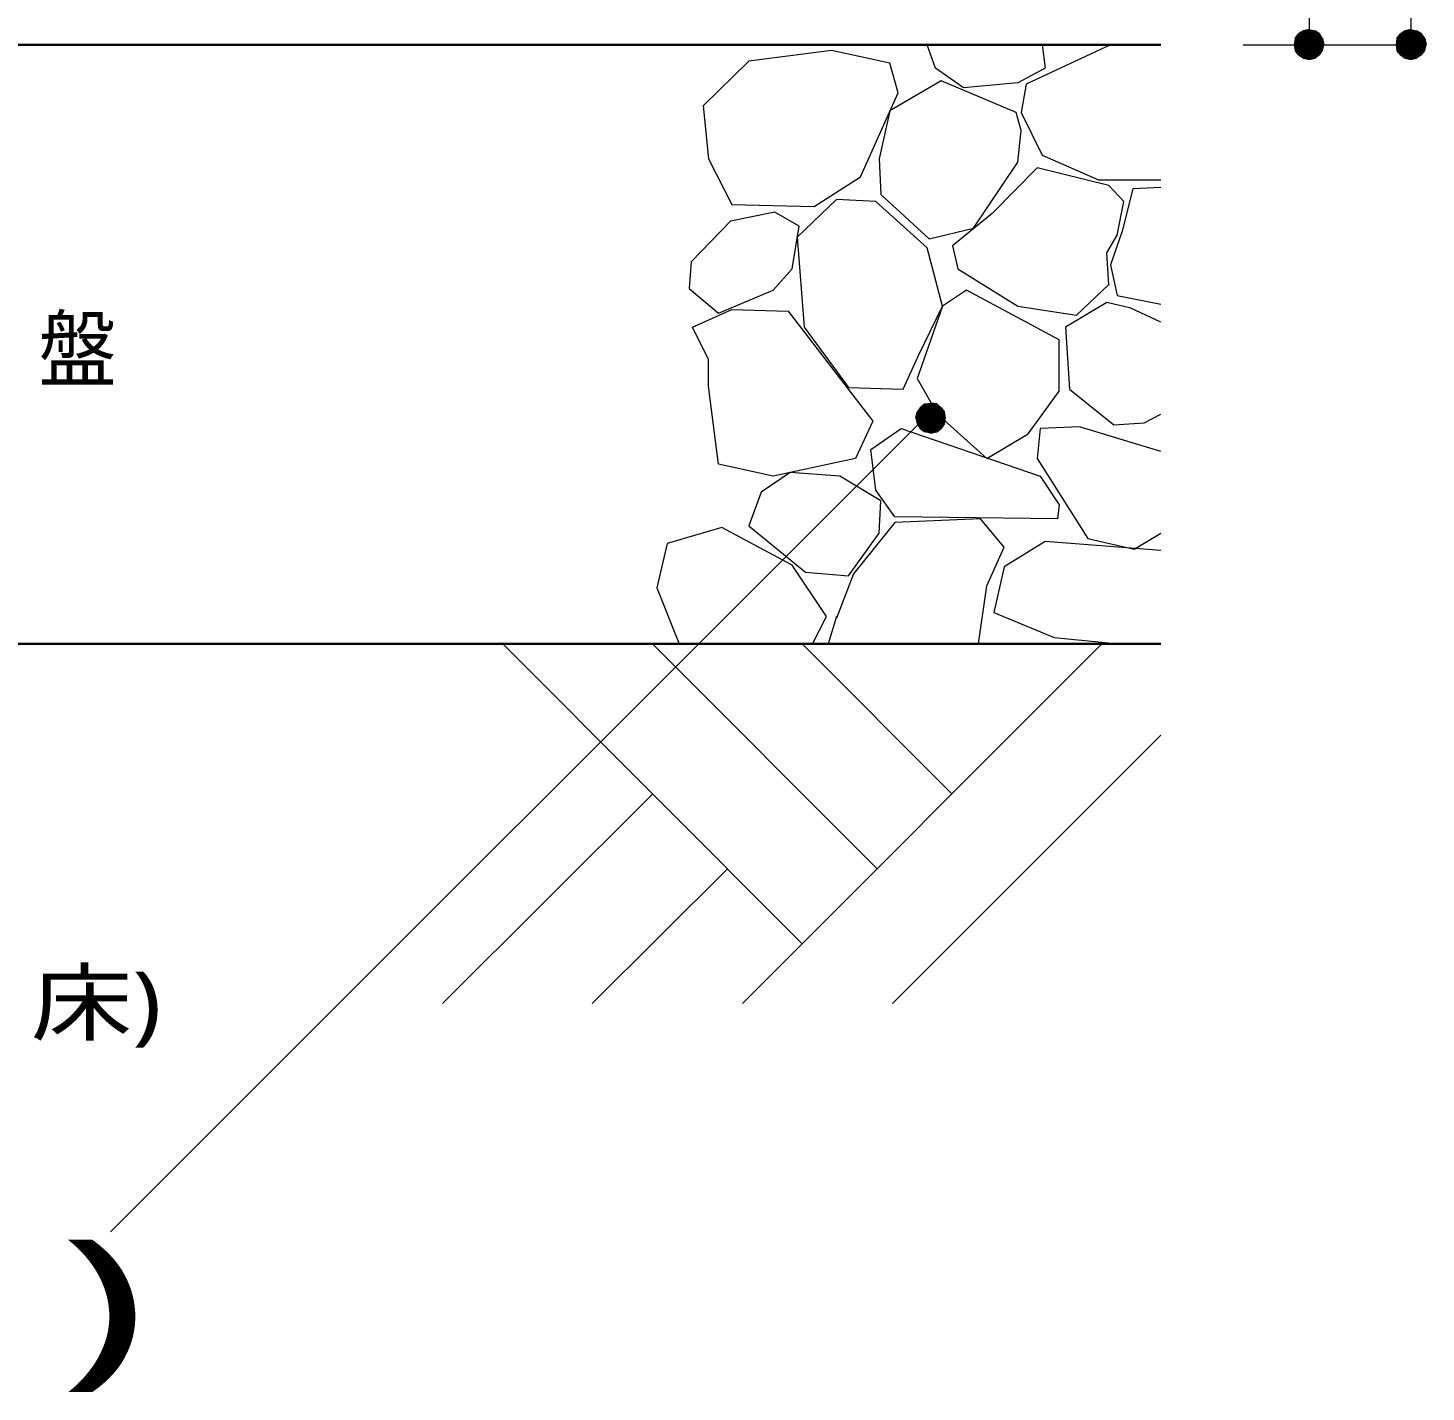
# Model space of a CAD drawing. Header units: millimetres. Extents: x 0 to 420, y 0 to 297.
# Drawn here: x 269.68 to 316.31, y 56.89 to 102.39 of the extents above; entities that cross this region are included whole.
import ezdxf
from ezdxf.enums import TextEntityAlignment as Align

# ---------------------------------------------------------------- set-up
doc = ezdxf.new("R2010")
doc.units = ezdxf.units.MM
doc.styles.add('kst32b', font='NotoSansJP-Variable.ttf')

msp = doc.modelspace()

# ---------------------------------------------------------------- hatches: boundary and pattern name
h = msp.add_hatch(color=7)
h.paths.add_polyline_path([(312.229, 102.298), (312.06, 102.193), (312.42, 101.833), (312.229, 102.298)])
h.paths.add_polyline_path([(312.06, 102.193), (312.42, 101.833), (311.954, 102.045), (312.06, 102.193)])
h.paths.add_polyline_path([(312.42, 101.833), (311.954, 102.045), (311.912, 101.833), (312.42, 101.833)])
h = msp.add_hatch(color=7)
h.paths.add_polyline_path([(312.759, 102.193), (312.611, 102.298), (312.42, 101.833), (312.759, 102.193)])
h.paths.add_polyline_path([(312.611, 102.298), (312.42, 101.833), (312.42, 102.341), (312.611, 102.298)])
h.paths.add_polyline_path([(312.42, 101.833), (312.42, 102.341), (312.229, 102.298), (312.42, 101.833)])
h = msp.add_hatch(color=7)
h.paths.add_polyline_path([(312.864, 101.642), (312.907, 101.833), (312.42, 101.833), (312.864, 101.642)])
h.paths.add_polyline_path([(312.907, 101.833), (312.42, 101.833), (312.864, 102.045), (312.907, 101.833)])
h.paths.add_polyline_path([(312.42, 101.833), (312.864, 102.045), (312.759, 102.193), (312.42, 101.833)])
h = msp.add_hatch(color=7)
h.paths.add_polyline_path([(315.616, 102.298), (315.468, 102.193), (315.807, 101.833), (315.616, 102.298)])
h.paths.add_polyline_path([(315.468, 102.193), (315.807, 101.833), (315.341, 102.045), (315.468, 102.193)])
h.paths.add_polyline_path([(315.807, 101.833), (315.341, 102.045), (315.32, 101.833), (315.807, 101.833)])
h = msp.add_hatch(color=7)
h.paths.add_polyline_path([(316.166, 102.193), (315.997, 102.298), (315.807, 101.833), (316.166, 102.193)])
h.paths.add_polyline_path([(315.997, 102.298), (315.807, 101.833), (315.807, 102.341), (315.997, 102.298)])
h.paths.add_polyline_path([(315.807, 101.833), (315.807, 102.341), (315.616, 102.298), (315.807, 101.833)])
h = msp.add_hatch(color=7)
h.paths.add_polyline_path([(316.272, 101.642), (316.315, 101.833), (315.807, 101.833), (316.272, 101.642)])
h.paths.add_polyline_path([(316.315, 101.833), (315.807, 101.833), (316.272, 102.045), (316.315, 101.833)])
h.paths.add_polyline_path([(315.807, 101.833), (316.272, 102.045), (316.166, 102.193), (315.807, 101.833)])
h = msp.add_hatch(color=7)
h.paths.add_polyline_path([(311.912, 101.833), (311.954, 101.642), (312.42, 101.833), (311.912, 101.833)])
h.paths.add_polyline_path([(311.954, 101.642), (312.42, 101.833), (312.06, 101.494), (311.954, 101.642)])
h.paths.add_polyline_path([(312.42, 101.833), (312.06, 101.494), (312.229, 101.388), (312.42, 101.833)])
for points in [[(312.229, 101.388), (312.42, 101.346), (312.42, 101.833), (312.229, 101.388)], [(315.616, 101.388), (315.807, 101.346), (315.807, 101.833), (315.616, 101.388)], [(299.339, 89.196), (299.445, 89.027), (299.784, 89.387), (299.339, 89.196)]]:
    msp.add_hatch(color=7).paths.add_polyline_path(points)
h = msp.add_hatch(color=7)
h.paths.add_polyline_path([(312.42, 101.346), (312.611, 101.388), (312.42, 101.833), (312.42, 101.346)])
h.paths.add_polyline_path([(312.611, 101.388), (312.42, 101.833), (312.759, 101.494), (312.611, 101.388)])
h.paths.add_polyline_path([(312.42, 101.833), (312.759, 101.494), (312.864, 101.642), (312.42, 101.833)])
h = msp.add_hatch(color=7)
h.paths.add_polyline_path([(315.32, 101.833), (315.341, 101.642), (315.807, 101.833), (315.32, 101.833)])
h.paths.add_polyline_path([(315.341, 101.642), (315.807, 101.833), (315.468, 101.494), (315.341, 101.642)])
h.paths.add_polyline_path([(315.807, 101.833), (315.468, 101.494), (315.616, 101.388), (315.807, 101.833)])
h = msp.add_hatch(color=7)
h.paths.add_polyline_path([(315.807, 101.346), (315.997, 101.388), (315.807, 101.833), (315.807, 101.346)])
h.paths.add_polyline_path([(315.997, 101.388), (315.807, 101.833), (316.166, 101.494), (315.997, 101.388)])
h.paths.add_polyline_path([(315.807, 101.833), (316.166, 101.494), (316.272, 101.642), (315.807, 101.833)])
h = msp.add_hatch(color=7)
h.paths.add_polyline_path([(299.445, 89.725), (299.339, 89.577), (299.784, 89.387), (299.445, 89.725)])
h.paths.add_polyline_path([(299.339, 89.577), (299.784, 89.387), (299.297, 89.387), (299.339, 89.577)])
h.paths.add_polyline_path([(299.784, 89.387), (299.297, 89.387), (299.339, 89.196), (299.784, 89.387)])
h = msp.add_hatch(color=7)
h.paths.add_polyline_path([(299.995, 89.853), (299.784, 89.874), (299.784, 89.387), (299.995, 89.853)])
h.paths.add_polyline_path([(299.784, 89.874), (299.784, 89.387), (299.593, 89.853), (299.784, 89.874)])
h.paths.add_polyline_path([(299.784, 89.387), (299.593, 89.853), (299.445, 89.725), (299.784, 89.387)])
h = msp.add_hatch(color=7)
h.paths.add_polyline_path([(300.291, 89.387), (300.249, 89.577), (299.784, 89.387), (300.291, 89.387)])
h.paths.add_polyline_path([(300.249, 89.577), (299.784, 89.387), (300.143, 89.725), (300.249, 89.577)])
h.paths.add_polyline_path([(299.784, 89.387), (300.143, 89.725), (299.995, 89.853), (299.784, 89.387)])
h = msp.add_hatch(color=7)
h.paths.add_polyline_path([(299.445, 89.027), (299.593, 88.921), (299.784, 89.387), (299.445, 89.027)])
h.paths.add_polyline_path([(299.593, 88.921), (299.784, 89.387), (299.784, 88.879), (299.593, 88.921)])
h.paths.add_polyline_path([(299.784, 89.387), (299.784, 88.879), (299.995, 88.921), (299.784, 89.387)])
h = msp.add_hatch(color=7)
h.paths.add_polyline_path([(299.995, 88.921), (300.143, 89.027), (299.784, 89.387), (299.995, 88.921)])
h.paths.add_polyline_path([(300.143, 89.027), (299.784, 89.387), (300.249, 89.196), (300.143, 89.027)])
h.paths.add_polyline_path([(299.784, 89.387), (300.249, 89.196), (300.291, 89.387), (299.784, 89.387)])

# ---------------------------------------------------------------- linework, layer by layer
at = {"lineweight": 13}
for points in [[(310.219, 119.846), (315.807, 119.846), (315.807, 101.833)], [(312.42, 119.846), (312.42, 107.844), (312.42, 101.833)], [(303.509, 101.833), (303.615, 101.05), (302.704, 100.563), (300.884, 100.393), (299.953, 101.05), (299.678, 101.833)], [(305.795, 101.833), (302.98, 100.521), (302.81, 99.568), (303.509, 98.15), (305.393, 97.324), (307.467, 97.324)], [(310.219, 101.833), (315.807, 101.833)], [(307.467, 97.07), (306.536, 97.028), (306.176, 95.61), (305.795, 94.488), (306.007, 93.472), (307.467, 93.176)], [(307.467, 92.583), (306.472, 93.049), (305.668, 93.239), (304.292, 92.414), (304.419, 90.339), (305.901, 89.154), (306.917, 89.218), (307.467, 89.514)], [(299.593, 89.387), (272.436, 62.23)], [(307.467, 88.265), (304.758, 89.09), (303.445, 89.027), (303.339, 88.032), (305.033, 85.365), (306.578, 85.005), (307.467, 85.534)], [(301.392, 81.852), (301.667, 83.778), (302.239, 85.069), (301.456, 86.021), (298.598, 85.894), (297.222, 84.18), (296.651, 82.698), (296.651, 82.762), (296.376, 81.852)], [(295.846, 81.852), (296.312, 82.762), (295.169, 84.476), (292.82, 85.725), (290.999, 85.196), (290.661, 83.714), (291.402, 81.852)], [(307.467, 84.963), (303.615, 85.259), (302.239, 84.413), (301.9, 82.889), (303.911, 82.063), (306.07, 81.852)], [(285.517, 81.852), (295.508, 71.84)], [(290.512, 81.852), (298.005, 74.337)], [(305.498, 81.852), (293.518, 69.85)], [(295.508, 81.852), (300.503, 76.835)], [(307.467, 78.804), (298.513, 69.85)], [(290.512, 76.835), (283.506, 69.85)], [(293.01, 74.337), (288.502, 69.85)]]:
    msp.add_lwpolyline(points, dxfattribs=at)
at = {"lineweight": 0}
for points in [[(312.06, 102.193), (312.42, 101.833), (311.954, 102.045)], [(312.229, 102.298), (312.06, 102.193), (312.42, 101.833)], [(312.42, 101.833), (312.42, 102.341), (312.229, 102.298)], [(312.611, 102.298), (312.42, 101.833), (312.42, 102.341)], [(312.759, 102.193), (312.611, 102.298), (312.42, 101.833)], [(312.42, 101.833), (312.864, 102.045), (312.759, 102.193)], [(315.468, 102.193), (315.807, 101.833), (315.341, 102.045)], [(315.616, 102.298), (315.468, 102.193), (315.807, 101.833)], [(315.807, 101.833), (315.807, 102.341), (315.616, 102.298)], [(315.997, 102.298), (315.807, 101.833), (315.807, 102.341)], [(316.166, 102.193), (315.997, 102.298), (315.807, 101.833)], [(315.807, 101.833), (316.272, 102.045), (316.166, 102.193)], [(312.42, 101.833), (311.954, 102.045), (311.912, 101.833)], [(311.912, 101.833), (311.954, 101.642), (312.42, 101.833)], [(311.954, 101.642), (312.42, 101.833), (312.06, 101.494)], [(312.42, 101.833), (312.06, 101.494), (312.229, 101.388)], [(312.229, 101.388), (312.42, 101.346), (312.42, 101.833)], [(312.907, 101.833), (312.42, 101.833), (312.864, 102.045)], [(312.42, 101.346), (312.611, 101.388), (312.42, 101.833)], [(312.611, 101.388), (312.42, 101.833), (312.759, 101.494)], [(312.42, 101.833), (312.759, 101.494), (312.864, 101.642)], [(312.864, 101.642), (312.907, 101.833), (312.42, 101.833)], [(315.807, 101.833), (315.341, 102.045), (315.32, 101.833)], [(315.32, 101.833), (315.341, 101.642), (315.807, 101.833)], [(315.341, 101.642), (315.807, 101.833), (315.468, 101.494)], [(315.807, 101.833), (315.468, 101.494), (315.616, 101.388)], [(315.616, 101.388), (315.807, 101.346), (315.807, 101.833)], [(316.315, 101.833), (315.807, 101.833), (316.272, 102.045)], [(315.807, 101.346), (315.997, 101.388), (315.807, 101.833)], [(315.997, 101.388), (315.807, 101.833), (316.166, 101.494)], [(315.807, 101.833), (316.166, 101.494), (316.272, 101.642)], [(316.272, 101.642), (316.315, 101.833), (315.807, 101.833)], [(299.339, 89.577), (299.784, 89.387), (299.297, 89.387)], [(299.445, 89.725), (299.339, 89.577), (299.784, 89.387)], [(299.784, 89.387), (299.593, 89.853), (299.445, 89.725)], [(299.784, 89.874), (299.784, 89.387), (299.593, 89.853)], [(299.995, 89.853), (299.784, 89.874), (299.784, 89.387)], [(299.784, 89.387), (300.143, 89.725), (299.995, 89.853)], [(300.249, 89.577), (299.784, 89.387), (300.143, 89.725)], [(300.291, 89.387), (300.249, 89.577), (299.784, 89.387)], [(299.784, 89.387), (299.297, 89.387), (299.339, 89.196)], [(299.339, 89.196), (299.445, 89.027), (299.784, 89.387)], [(299.445, 89.027), (299.593, 88.921), (299.784, 89.387)], [(299.593, 88.921), (299.784, 89.387), (299.784, 88.879)], [(299.784, 89.387), (299.784, 88.879), (299.995, 88.921)], [(299.995, 88.921), (300.143, 89.027), (299.784, 89.387)], [(300.143, 89.027), (299.784, 89.387), (300.249, 89.196)], [(299.784, 89.387), (300.249, 89.196), (300.291, 89.387)]]:
    msp.add_lwpolyline(points, close=True, dxfattribs=at)
at = {"lineweight": 30}
for points in [[(230.039, 101.833), (307.467, 101.833)], [(230.039, 81.852), (307.467, 81.852)]]:
    msp.add_lwpolyline(points, dxfattribs=at)
at = {"lineweight": 13}
for points in [[(298.704, 100.224), (298.429, 101.219), (296.482, 101.642), (293.73, 101.282), (292.206, 99.801), (292.375, 98.023), (293.158, 96.499), (295.91, 96.435), (297.455, 97.43)], [(302.641, 99.568), (300.143, 100.626), (298.429, 99.631), (298.069, 98.023), (298.132, 96.837), (299.741, 95.356), (301.223, 95.716), (302.704, 97.917), (302.81, 98.975)], [(306.007, 95.483), (306.239, 96.605), (305.731, 97.134), (303.339, 97.727), (301.837, 96.202), (300.524, 95.123), (300.694, 94.361), (302.704, 93.112), (304.652, 92.816), (305.731, 93.832), (305.668, 94.89)], [(300.186, 93.112), (299.678, 95.059), (297.963, 96.605), (296.651, 96.668), (295.338, 95.419), (295.571, 92.414), (297.053, 90.403), (298.873, 90.339), (299.381, 91.461)], [(295.402, 95.779), (294.598, 96.245), (293.116, 95.948), (291.804, 94.594), (291.74, 93.705), (292.714, 92.879), (294.534, 93.641), (295.169, 94.361)], [(304.08, 91.99), (300.99, 93.641), (300.186, 93.112), (299.339, 90.699), (300.016, 89.514), (301.667, 88.032), (303.043, 88.858), (304.08, 90.276)], [(297.857, 89.281), (297.286, 88.032), (294.534, 87.439), (292.714, 87.842), (292.375, 90.445), (292.375, 91.334), (291.846, 92.414), (293.158, 93.006), (295.042, 92.943)], [(303.445, 87.439), (304.08, 86.487), (304.017, 86.021), (298.598, 86.085), (297.963, 86.974), (297.794, 88.329), (298.81, 89.027)], [(295.614, 84.243), (297.053, 84.116), (298.069, 85.534), (298.132, 86.614), (296.757, 87.439), (295.106, 87.566), (294.132, 86.91), (293.73, 85.788)]]:
    msp.add_lwpolyline(points, close=True, dxfattribs=at)

# ---------------------------------------------------------------- texts
at = {"style": 'kst32b'}
for s, height, p, p2 in [('路\u3000盤', 2.0791, (264.837, 90.636), (272.634, 90.636)), ('(路  床)', 2.0791, (263.737, 68.834), (274.132, 68.834)), ('(          )', 4.15825, (242.464, 57.806), (273.651, 57.806))]:
    msp.add_text(s, height=height, dxfattribs=at).set_placement(p, p2, align=Align.FIT)

doc.saveas('drawing.dxf')
